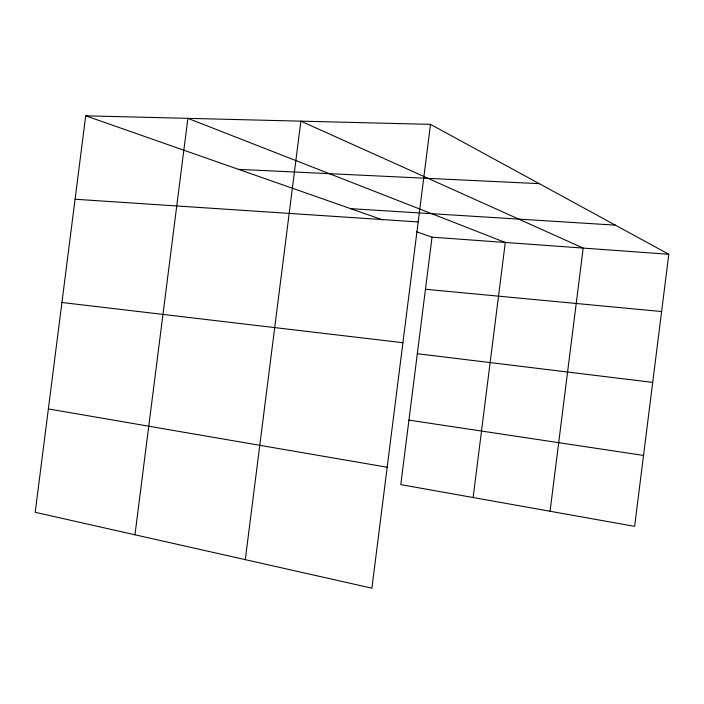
<?xml version="1.0" encoding="UTF-8"?>
<svg xmlns="http://www.w3.org/2000/svg" width="704" height="704" viewBox="0 0 704 704"><rect width="100%" height="100%" fill="white"/><g stroke="black" fill="none" stroke-linecap="round" stroke-linejoin="round"><path stroke-width="1.06" d="M134.957 534.785L187.88 118.351L505.287 242.466L473.123 497.526M245.291 559.654L300.863 121.15L583.185 248.09L550.062 511.262M430.505 124.362L371.897 588.183L35.2 512.301L85.703 115.817L430.505 124.362L668.8 254.267L634.621 526.354L400.787 484.616L432.036 237.178L416.627 231.783M238.462 169.347L539.255 183.647M350.61 208.648L615.375 225.139M75.073 199.241L418.176 221.936M432.036 237.178L668.8 254.267M425.462 289.265L661.61 311.538M61.926 302.491L402.917 342.716M417.322 353.707L652.705 382.395M408.927 420.121L643.535 455.435M48.365 408.927L387.182 467.236M85.703 115.817L382.642 219.868"/></g></svg>
